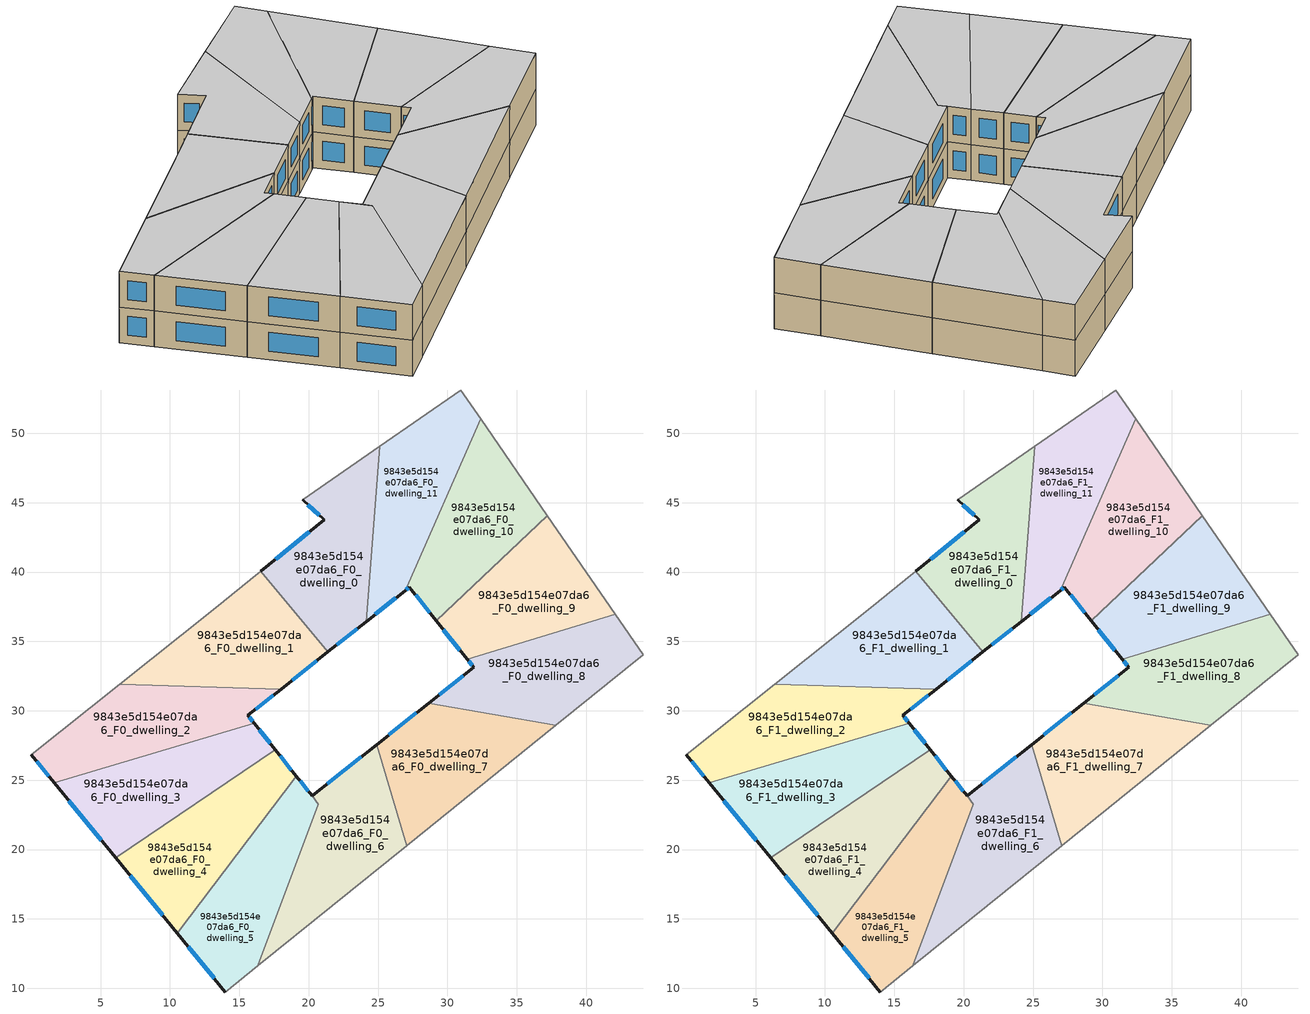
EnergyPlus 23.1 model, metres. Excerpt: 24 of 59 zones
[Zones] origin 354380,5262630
9843e5d154e07da6_F0_dwelling_0
 floor ground (EU_floor_Construction): 25.12,49.05 24.15,36.43 21.39,34.24 16.55,40.06 21.11,43.76 19.57,45.2 z0
 wall outside (EU_wall_Construction): 21.39,34.24 24.15,36.43 / 19.57,45.2 21.11,43.76 16.55,40.06 z0:3
 wall to 9843e5d154e07da6_F0_dwelling_11 (EU_wall_Construction): 24.15,36.43 25.12,49.05 z0:3
 wall to 9843e5d154e07da6_F0_dwelling_1 (EU_wall_Construction): 16.55,40.06 21.39,34.24 z0:3
 wall adiabatic (EU_wall_Construction): 25.12,49.05 19.57,45.2 z0:3
 window (EU_Window_Construction): 22.03,34.76 23.5,35.92 / 20.04,42.89 17.62,40.93 / 19.93,44.86 20.75,44.1 z0.7:2.3
9843e5d154e07da6_F0_dwelling_1
 floor ground (EU_floor_Construction): 16.55,40.06 21.39,34.24 18.01,31.56 6.39,31.91 13.11,37.27 z0
 wall outside (EU_wall_Construction): 18.01,31.56 21.39,34.24 z0:3
 wall to 9843e5d154e07da6_F0_dwelling_2 (EU_wall_Construction): 6.39,31.91 18.01,31.56 z0:3
 wall adiabatic (EU_wall_Construction): 16.55,40.06 13.11,37.27 6.39,31.91 z0:3
 window (EU_Window_Construction): 18.8,32.19 20.59,33.61 z0.7:2.3
9843e5d154e07da6_F0_dwelling_10
 floor ground (EU_floor_Construction): 32.4,51.04 37.21,44.05 29.2,36.51 27.27,38.91 26.96,38.66 z0
 wall outside (EU_wall_Construction): 26.96,38.66 27.27,38.91 29.2,36.51 z0:3
 wall to 9843e5d154e07da6_F0_dwelling_11 (EU_wall_Construction): 32.4,51.04 26.96,38.66 z0:3
 wall adiabatic (EU_wall_Construction): 37.21,44.05 32.4,51.04 z0:3
 wall to 9843e5d154e07da6_F0_dwelling_9 (EU_wall_Construction): 29.2,36.51 37.21,44.05 z0:3
 window (EU_Window_Construction): 27.72,38.35 28.74,37.07 / 27.03,38.72 27.2,38.85 z0.7:2.3
9843e5d154e07da6_F0_dwelling_11
 floor ground (EU_floor_Construction): 30.97,53.12 32.4,51.04 26.96,38.66 24.15,36.43 25.12,49.05 z0
 wall outside (EU_wall_Construction): 24.15,36.43 26.96,38.66 z0:3
 wall adiabatic (EU_wall_Construction): 32.4,51.04 30.97,53.12 25.12,49.05 z0:3
 window (EU_Window_Construction): 24.81,36.96 26.3,38.14 z0.7:2.3
9843e5d154e07da6_F0_dwelling_2
 floor ground (EU_floor_Construction): 18.01,31.56 15.61,29.66 16.07,29.09 1.67,24.8 0.01,26.83 6.39,31.91 z0
 wall outside (EU_wall_Construction): 16.07,29.09 15.61,29.66 18.01,31.56 / 0.01,26.83 1.67,24.8 z0:3
 wall to 9843e5d154e07da6_F0_dwelling_3 (EU_wall_Construction): 1.67,24.8 16.07,29.09 z0:3
 wall adiabatic (EU_wall_Construction): 6.39,31.91 0.01,26.83 z0:3
 window (EU_Window_Construction): 16.18,30.11 17.45,31.12 / 15.96,29.23 15.72,29.53 / 0.4,26.35 1.28,25.28 z0.7:2.3
9843e5d154e07da6_F0_dwelling_3
 floor ground (EU_floor_Construction): 16.07,29.09 17.59,27.2 6.1,19.39 1.67,24.8 z0
 wall outside (EU_wall_Construction): 17.59,27.2 16.07,29.09 / 1.67,24.8 6.1,19.39 z0:3
 wall to 9843e5d154e07da6_F0_dwelling_4 (EU_wall_Construction): 6.1,19.39 17.59,27.2 z0:3
 window (EU_Window_Construction): 17.23,27.64 16.42,28.65 / 2.71,23.53 5.06,20.66 z0.7:2.3
9843e5d154e07da6_F0_dwelling_4
 floor ground (EU_floor_Construction): 17.59,27.2 19.12,25.28 10.53,13.97 6.1,19.39 z0
 wall outside (EU_wall_Construction): 19.12,25.28 17.59,27.2 / 6.1,19.39 10.53,13.97 z0:3
 wall to 9843e5d154e07da6_F0_dwelling_5 (EU_wall_Construction): 10.53,13.97 19.12,25.28 z0:3
 window (EU_Window_Construction): 18.76,25.73 17.94,26.75 / 7.14,18.12 9.48,15.24 z0.7:2.3
9843e5d154e07da6_F0_dwelling_5
 floor ground (EU_floor_Construction): 19.12,25.28 20.71,23.28 16.32,11.61 14,9.73 10.53,13.97 z0
 wall outside (EU_wall_Construction): 10.53,13.97 14,9.73 / 20.25,23.86 19.12,25.28 z0:3
 wall adiabatic (EU_wall_Construction): 14,9.73 16.32,11.61 z0:3
 wall to 9843e5d154e07da6_F0_dwelling_6 (EU_wall_Construction): 16.32,11.61 20.71,23.28 20.25,23.86 z0:3
 window (EU_Window_Construction): 11.34,12.98 13.18,10.73 / 19.98,24.19 19.38,24.95 z0.7:2.3
9843e5d154e07da6_F0_dwelling_6
 floor ground (EU_floor_Construction): 24.9,27.56 27.06,20.27 16.32,11.61 20.71,23.28 20.25,23.86 z0
 wall outside (EU_wall_Construction): 24.9,27.56 20.25,23.86 z0:3
 wall to 9843e5d154e07da6_F0_dwelling_7 (EU_wall_Construction): 27.06,20.27 24.9,27.56 z0:3
 wall adiabatic (EU_wall_Construction): 16.32,11.61 27.06,20.27 z0:3
 window (EU_Window_Construction): 23.8,26.69 21.34,24.73 z0.7:2.3
9843e5d154e07da6_F0_dwelling_7
 floor ground (EU_floor_Construction): 37.83,28.95 27.06,20.27 24.9,27.56 28.65,30.54 z0
 wall outside (EU_wall_Construction): 28.65,30.54 24.9,27.56 z0:3
 wall to 9843e5d154e07da6_F0_dwelling_8 (EU_wall_Construction): 37.83,28.95 28.65,30.54 z0:3
 wall adiabatic (EU_wall_Construction): 27.06,20.27 37.83,28.95 z0:3
 window (EU_Window_Construction): 27.77,29.84 25.78,28.26 z0.7:2.3
9843e5d154e07da6_F0_dwelling_8
 floor ground (EU_floor_Construction): 42.09,36.96 44.11,34.02 37.83,28.95 28.65,30.54 31.9,33.12 31.43,33.72 z0
 wall outside (EU_wall_Construction): 31.43,33.72 31.9,33.12 28.65,30.54 z0:3
 wall to 9843e5d154e07da6_F0_dwelling_9 (EU_wall_Construction): 42.09,36.96 31.43,33.72 z0:3
 wall adiabatic (EU_wall_Construction): 37.83,28.95 44.11,34.02 42.09,36.96 z0:3
 window (EU_Window_Construction): 31.14,32.52 29.42,31.15 / 31.54,33.58 31.79,33.26 z0.7:2.3
9843e5d154e07da6_F0_dwelling_9
 floor ground (EU_floor_Construction): 37.21,44.05 42.09,36.96 31.43,33.72 29.2,36.51 z0
 wall outside (EU_wall_Construction): 29.2,36.51 31.43,33.72 z0:3
 wall adiabatic (EU_wall_Construction): 42.09,36.96 37.21,44.05 z0:3
 window (EU_Window_Construction): 29.72,35.85 30.9,34.37 z0.7:2.3
9843e5d154e07da6_F1_dwelling_0
 floor to 9843e5d154e07da6_F0_dwelling_0 (EU_floor_Construction): 25.12,49.05 24.15,36.43 21.39,34.24 16.55,40.06 21.11,43.76 19.57,45.2 z3
 wall outside (EU_wall_Construction): 21.39,34.24 24.15,36.43 / 19.57,45.2 21.11,43.76 16.55,40.06 z3:6
 wall to 9843e5d154e07da6_F1_dwelling_11 (EU_wall_Construction): 24.15,36.43 25.12,49.05 z3:6
 wall to 9843e5d154e07da6_F1_dwelling_1 (EU_wall_Construction): 16.55,40.06 21.39,34.24 z3:6
 wall adiabatic (EU_wall_Construction): 25.12,49.05 19.57,45.2 z3:6
 window (EU_Window_Construction): 22.03,34.76 23.5,35.92 / 20.04,42.89 17.62,40.93 / 19.93,44.86 20.75,44.1 z3.7:5.3
 ceiling to 9843e5d154e07da6_F2_dwelling_0 (EU_floor_Construction): 24.15,36.43 25.12,49.05 19.57,45.2 21.11,43.76 16.55,40.06 21.39,34.24 z6
9843e5d154e07da6_F1_dwelling_1
 floor to 9843e5d154e07da6_F0_dwelling_1 (EU_floor_Construction): 16.55,40.06 21.39,34.24 18.01,31.56 6.39,31.91 13.11,37.27 z3
 wall outside (EU_wall_Construction): 18.01,31.56 21.39,34.24 z3:6
 wall to 9843e5d154e07da6_F1_dwelling_2 (EU_wall_Construction): 6.39,31.91 18.01,31.56 z3:6
 wall adiabatic (EU_wall_Construction): 16.55,40.06 13.11,37.27 6.39,31.91 z3:6
 window (EU_Window_Construction): 18.8,32.19 20.59,33.61 z3.7:5.3
 ceiling to 9843e5d154e07da6_F2_dwelling_1 (EU_floor_Construction): 21.39,34.24 16.55,40.06 13.11,37.27 6.39,31.91 18.01,31.56 z6
9843e5d154e07da6_F1_dwelling_10
 floor to 9843e5d154e07da6_F0_dwelling_10 (EU_floor_Construction): 32.4,51.04 37.21,44.05 29.2,36.51 27.27,38.91 26.96,38.66 z3
 wall outside (EU_wall_Construction): 26.96,38.66 27.27,38.91 29.2,36.51 z3:6
 wall to 9843e5d154e07da6_F1_dwelling_11 (EU_wall_Construction): 32.4,51.04 26.96,38.66 z3:6
 wall adiabatic (EU_wall_Construction): 37.21,44.05 32.4,51.04 z3:6
 wall to 9843e5d154e07da6_F1_dwelling_9 (EU_wall_Construction): 29.2,36.51 37.21,44.05 z3:6
 window (EU_Window_Construction): 27.72,38.35 28.74,37.07 / 27.03,38.72 27.2,38.85 z3.7:5.3
 ceiling to 9843e5d154e07da6_F2_dwelling_10 (EU_floor_Construction): 37.21,44.05 32.4,51.04 26.96,38.66 27.27,38.91 29.2,36.51 z6
9843e5d154e07da6_F1_dwelling_11
 floor to 9843e5d154e07da6_F0_dwelling_11 (EU_floor_Construction): 30.97,53.12 32.4,51.04 26.96,38.66 24.15,36.43 25.12,49.05 z3
 wall outside (EU_wall_Construction): 24.15,36.43 26.96,38.66 z3:6
 wall adiabatic (EU_wall_Construction): 32.4,51.04 30.97,53.12 25.12,49.05 z3:6
 window (EU_Window_Construction): 24.81,36.96 26.3,38.14 z3.7:5.3
 ceiling to 9843e5d154e07da6_F2_dwelling_11 (EU_floor_Construction): 26.96,38.66 32.4,51.04 30.97,53.12 25.12,49.05 24.15,36.43 z6
9843e5d154e07da6_F1_dwelling_2
 floor to 9843e5d154e07da6_F0_dwelling_2 (EU_floor_Construction): 18.01,31.56 15.61,29.66 16.07,29.09 1.67,24.8 0.01,26.83 6.39,31.91 z3
 wall outside (EU_wall_Construction): 16.07,29.09 15.61,29.66 18.01,31.56 / 0.01,26.83 1.67,24.8 z3:6
 wall to 9843e5d154e07da6_F1_dwelling_3 (EU_wall_Construction): 1.67,24.8 16.07,29.09 z3:6
 wall adiabatic (EU_wall_Construction): 6.39,31.91 0.01,26.83 z3:6
 window (EU_Window_Construction): 16.18,30.11 17.45,31.12 / 15.96,29.23 15.72,29.53 / 0.4,26.35 1.28,25.28 z3.7:5.3
 ceiling to 9843e5d154e07da6_F2_dwelling_2 (EU_floor_Construction): 16.07,29.09 15.61,29.66 18.01,31.56 6.39,31.91 0.01,26.83 1.67,24.8 z6
9843e5d154e07da6_F1_dwelling_3
 floor to 9843e5d154e07da6_F0_dwelling_3 (EU_floor_Construction): 16.07,29.09 17.59,27.2 6.1,19.39 1.67,24.8 z3
 wall outside (EU_wall_Construction): 17.59,27.2 16.07,29.09 / 1.67,24.8 6.1,19.39 z3:6
 wall to 9843e5d154e07da6_F1_dwelling_4 (EU_wall_Construction): 6.1,19.39 17.59,27.2 z3:6
 window (EU_Window_Construction): 17.23,27.64 16.42,28.65 / 2.71,23.53 5.06,20.66 z3.7:5.3
 ceiling to 9843e5d154e07da6_F2_dwelling_3 (EU_floor_Construction): 17.59,27.2 16.07,29.09 1.67,24.8 6.1,19.39 z6
9843e5d154e07da6_F1_dwelling_4
 floor to 9843e5d154e07da6_F0_dwelling_4 (EU_floor_Construction): 17.59,27.2 19.12,25.28 10.53,13.97 6.1,19.39 z3
 wall outside (EU_wall_Construction): 19.12,25.28 17.59,27.2 / 6.1,19.39 10.53,13.97 z3:6
 wall to 9843e5d154e07da6_F1_dwelling_5 (EU_wall_Construction): 10.53,13.97 19.12,25.28 z3:6
 window (EU_Window_Construction): 18.76,25.73 17.94,26.75 / 7.14,18.12 9.48,15.24 z3.7:5.3
 ceiling to 9843e5d154e07da6_F2_dwelling_4 (EU_floor_Construction): 10.53,13.97 19.12,25.28 17.59,27.2 6.1,19.39 z6
9843e5d154e07da6_F1_dwelling_5
 floor to 9843e5d154e07da6_F0_dwelling_5 (EU_floor_Construction): 19.12,25.28 20.71,23.28 16.32,11.61 14,9.73 10.53,13.97 z3
 wall outside (EU_wall_Construction): 10.53,13.97 14,9.73 / 20.25,23.86 19.12,25.28 z3:6
 wall adiabatic (EU_wall_Construction): 14,9.73 16.32,11.61 z3:6
 wall to 9843e5d154e07da6_F1_dwelling_6 (EU_wall_Construction): 16.32,11.61 20.71,23.28 20.25,23.86 z3:6
 window (EU_Window_Construction): 11.34,12.98 13.18,10.73 / 19.98,24.19 19.38,24.95 z3.7:5.3
 ceiling to 9843e5d154e07da6_F2_dwelling_5 (EU_floor_Construction): 16.32,11.61 20.71,23.28 19.12,25.28 10.53,13.97 14,9.73 z6
9843e5d154e07da6_F1_dwelling_6
 floor to 9843e5d154e07da6_F0_dwelling_6 (EU_floor_Construction): 24.9,27.56 27.06,20.27 16.32,11.61 20.71,23.28 20.25,23.86 z3
 wall outside (EU_wall_Construction): 24.9,27.56 20.25,23.86 z3:6
 wall to 9843e5d154e07da6_F1_dwelling_7 (EU_wall_Construction): 27.06,20.27 24.9,27.56 z3:6
 wall adiabatic (EU_wall_Construction): 16.32,11.61 27.06,20.27 z3:6
 window (EU_Window_Construction): 23.8,26.69 21.34,24.73 z3.7:5.3
 ceiling to 9843e5d154e07da6_F2_dwelling_6 (EU_floor_Construction): 27.06,20.27 24.9,27.56 20.25,23.86 20.71,23.28 16.32,11.61 z6
9843e5d154e07da6_F1_dwelling_7
 floor to 9843e5d154e07da6_F0_dwelling_7 (EU_floor_Construction): 37.83,28.95 27.06,20.27 24.9,27.56 28.65,30.54 z3
 wall outside (EU_wall_Construction): 28.65,30.54 24.9,27.56 z3:6
 wall to 9843e5d154e07da6_F1_dwelling_8 (EU_wall_Construction): 37.83,28.95 28.65,30.54 z3:6
 wall adiabatic (EU_wall_Construction): 27.06,20.27 37.83,28.95 z3:6
 window (EU_Window_Construction): 27.77,29.84 25.78,28.26 z3.7:5.3
 ceiling to 9843e5d154e07da6_F2_dwelling_7 (EU_floor_Construction): 37.83,28.95 28.65,30.54 24.9,27.56 27.06,20.27 z6
9843e5d154e07da6_F1_dwelling_8
 floor to 9843e5d154e07da6_F0_dwelling_8 (EU_floor_Construction): 42.09,36.96 44.11,34.02 37.83,28.95 28.65,30.54 31.9,33.12 31.43,33.72 z3
 wall outside (EU_wall_Construction): 31.43,33.72 31.9,33.12 28.65,30.54 z3:6
 wall to 9843e5d154e07da6_F1_dwelling_9 (EU_wall_Construction): 42.09,36.96 31.43,33.72 z3:6
 wall adiabatic (EU_wall_Construction): 37.83,28.95 44.11,34.02 42.09,36.96 z3:6
 window (EU_Window_Construction): 31.14,32.52 29.42,31.15 / 31.54,33.58 31.79,33.26 z3.7:5.3
 ceiling to 9843e5d154e07da6_F2_dwelling_8 (EU_floor_Construction): 44.11,34.02 42.09,36.96 31.43,33.72 31.9,33.12 28.65,30.54 37.83,28.95 z6
9843e5d154e07da6_F1_dwelling_9
 floor to 9843e5d154e07da6_F0_dwelling_9 (EU_floor_Construction): 37.21,44.05 42.09,36.96 31.43,33.72 29.2,36.51 z3
 wall outside (EU_wall_Construction): 29.2,36.51 31.43,33.72 z3:6
 wall adiabatic (EU_wall_Construction): 42.09,36.96 37.21,44.05 z3:6
 window (EU_Window_Construction): 29.72,35.85 30.9,34.37 z3.7:5.3
 ceiling to 9843e5d154e07da6_F2_dwelling_9 (EU_floor_Construction): 42.09,36.96 37.21,44.05 29.2,36.51 31.43,33.72 z6
[Building]
EU S2 Campaign: North Axis=0; Terrain=City; Solar Distribution=FullExterior
[Site:Location]
Budapest.Ferenc.Liszt.Intl.AP: Latitude=47.437; Longitude=19.256; Time Zone=1; Elevation=185
[SizingPeriod:WeatherFileDays]
AnnualSizingPeriod: Begin Month=1; Begin Day of Month=1; End Month=12; End Day of Month=31; Day of Week for Start Day=Monday; Use Weather File Daylight Saving Period=No; Use Weather File Rain and Snow Indicators=No
[MATERIAL]
EU_InternalMass_Material: Roughness=MediumRough; Thickness=0.1; Conductivity=1; Density=1800; Specific Heat=900; Thermal Absorptance=0.9; Solar Absorptance=0.7; Visible Absorptance=0.7
[MATERIAL:NOMASS] Roughness=MediumRough; Thermal Absorptance=0.9; Solar Absorptance=0.7; Visible Absorptance=0.7
Name | Thermal Resistance
EU_wall_NoMass | 0.832559
EU_floor_NoMass | 0.872794
[WINDOWMATERIAL:SIMPLEGLAZINGSYSTEM]
EU_Window_SimpleGlazing: UFactor=2.79869; Solar Heat Gain Coefficient=0.75; Visible Transmittance=0.75
[CONSTRUCTION]
EU_wall_Construction: EU_wall_NoMass
EU_floor_Construction: EU_floor_NoMass
EU_Window_Construction: EU_Window_SimpleGlazing
EU_InternalMass_Construction: EU_InternalMass_Material
[ZONE] Type=1; Multiplier=1; Ceiling Height=autocalculate; Floor Area=autocalculate; Part of Total Floor Area=Yes
Name | Volume
9843e5d154e07da6_F0_dwelling_0; 9843e5d154e07da6_F1_dwelling_0 | 195.883
9843e5d154e07da6_F0_dwelling_1; 9843e5d154e07da6_F1_dwelling_1 | 195.905
9843e5d154e07da6_F0_dwelling_10; 9843e5d154e07da6_F1_dwelling_10; 9843e5d154e07da6_F0_dwelling_9; 9843e5d154e07da6_F1_dwelling_9 | 195.876
9843e5d154e07da6_F0_dwelling_11; 9843e5d154e07da6_F1_dwelling_11 | 195.863
9843e5d154e07da6_F0_dwelling_2; 9843e5d154e07da6_F1_dwelling_2 | 195.862
9843e5d154e07da6_F0_dwelling_3; 9843e5d154e07da6_F1_dwelling_3 | 195.915
9843e5d154e07da6_F0_dwelling_4; 9843e5d154e07da6_F1_dwelling_4 | 195.86
9843e5d154e07da6_F0_dwelling_5; 9843e5d154e07da6_F1_dwelling_5 | 194.479
9843e5d154e07da6_F0_dwelling_6; 9843e5d154e07da6_F1_dwelling_6 | 197.288
9843e5d154e07da6_F0_dwelling_7; 9843e5d154e07da6_F1_dwelling_7 | 195.909
9843e5d154e07da6_F0_dwelling_8; 9843e5d154e07da6_F1_dwelling_8 | 195.891
[INTERNALMASS] Construction=EU_InternalMass_Construction
Name | Zone or ZoneList | Surface Area
9843e5d154e07da6_F0_dwelling_0_EU_InternalMass | 9843e5d154e07da6_F0_dwelling_0 | 65.2944
9843e5d154e07da6_F0_dwelling_1_EU_InternalMass | 9843e5d154e07da6_F0_dwelling_1 | 65.3015
9843e5d154e07da6_F0_dwelling_2_EU_InternalMass | 9843e5d154e07da6_F0_dwelling_2 | 65.2873
9843e5d154e07da6_F0_dwelling_3_EU_InternalMass | 9843e5d154e07da6_F0_dwelling_3 | 65.3051
9843e5d154e07da6_F0_dwelling_4_EU_InternalMass | 9843e5d154e07da6_F0_dwelling_4 | 65.2865
9843e5d154e07da6_F0_dwelling_5_EU_InternalMass | 9843e5d154e07da6_F0_dwelling_5 | 64.8325
9843e5d154e07da6_F0_dwelling_6_EU_InternalMass | 9843e5d154e07da6_F0_dwelling_6 | 65.7635
9843e5d154e07da6_F0_dwelling_7_EU_InternalMass | 9843e5d154e07da6_F0_dwelling_7 | 65.303
9843e5d154e07da6_F0_dwelling_8_EU_InternalMass | 9843e5d154e07da6_F0_dwelling_8 | 65.2969
9843e5d154e07da6_F0_dwelling_9_EU_InternalMass | 9843e5d154e07da6_F0_dwelling_9 | 65.2919
9843e5d154e07da6_F0_dwelling_10_EU_InternalMass | 9843e5d154e07da6_F0_dwelling_10 | 65.2919
9843e5d154e07da6_F0_dwelling_11_EU_InternalMass | 9843e5d154e07da6_F0_dwelling_11 | 65.2875
9843e5d154e07da6_F1_dwelling_0_EU_InternalMass | 9843e5d154e07da6_F1_dwelling_0 | 65.2944
9843e5d154e07da6_F1_dwelling_1_EU_InternalMass | 9843e5d154e07da6_F1_dwelling_1 | 65.3015
9843e5d154e07da6_F1_dwelling_2_EU_InternalMass | 9843e5d154e07da6_F1_dwelling_2 | 65.2873
9843e5d154e07da6_F1_dwelling_3_EU_InternalMass | 9843e5d154e07da6_F1_dwelling_3 | 65.3051
9843e5d154e07da6_F1_dwelling_4_EU_InternalMass | 9843e5d154e07da6_F1_dwelling_4 | 65.2865
9843e5d154e07da6_F1_dwelling_5_EU_InternalMass | 9843e5d154e07da6_F1_dwelling_5 | 64.8325
9843e5d154e07da6_F1_dwelling_6_EU_InternalMass | 9843e5d154e07da6_F1_dwelling_6 | 65.7635
9843e5d154e07da6_F1_dwelling_7_EU_InternalMass | 9843e5d154e07da6_F1_dwelling_7 | 65.303
9843e5d154e07da6_F1_dwelling_8_EU_InternalMass | 9843e5d154e07da6_F1_dwelling_8 | 65.2969
9843e5d154e07da6_F1_dwelling_9_EU_InternalMass | 9843e5d154e07da6_F1_dwelling_9 | 65.2919
9843e5d154e07da6_F1_dwelling_10_EU_InternalMass | 9843e5d154e07da6_F1_dwelling_10 | 65.2919
9843e5d154e07da6_F1_dwelling_11_EU_InternalMass | 9843e5d154e07da6_F1_dwelling_11 | 65.2875
[OTHEREQUIPMENT] Fuel Type=Electricity; Design Level Calculation Method=Watts/Area; Power per Zone Floor Area=1; Fraction Latent=0; Fraction Radiant=0; Fraction Lost=0; Carbon Dioxide Generation Rate=0; EndUse Subcategory=EU_Step8_InternalGains
Name | Zone or ZoneList or Space or SpaceList | Schedule
EU_Step8_InternalGain_9843e5d154e07da6_F0_dwelling_0_f000 | 9843e5d154e07da6_F0_dwelling_0 | EU_Step8_GainSchedule_9843e5d154e07da6_F0_dwelling_0_f000
EU_Step8_InternalGain_9843e5d154e07da6_F0_dwelling_1_f000 | 9843e5d154e07da6_F0_dwelling_1 | EU_Step8_GainSchedule_9843e5d154e07da6_F0_dwelling_1_f000
EU_Step8_InternalGain_9843e5d154e07da6_F0_dwelling_2_f000 | 9843e5d154e07da6_F0_dwelling_2 | EU_Step8_GainSchedule_9843e5d154e07da6_F0_dwelling_2_f000
EU_Step8_InternalGain_9843e5d154e07da6_F0_dwelling_3_f000 | 9843e5d154e07da6_F0_dwelling_3 | EU_Step8_GainSchedule_9843e5d154e07da6_F0_dwelling_3_f000
EU_Step8_InternalGain_9843e5d154e07da6_F0_dwelling_4_f000 | 9843e5d154e07da6_F0_dwelling_4 | EU_Step8_GainSchedule_9843e5d154e07da6_F0_dwelling_4_f000
EU_Step8_InternalGain_9843e5d154e07da6_F0_dwelling_5_f000 | 9843e5d154e07da6_F0_dwelling_5 | EU_Step8_GainSchedule_9843e5d154e07da6_F0_dwelling_5_f000
EU_Step8_InternalGain_9843e5d154e07da6_F0_dwelling_6_f000 | 9843e5d154e07da6_F0_dwelling_6 | EU_Step8_GainSchedule_9843e5d154e07da6_F0_dwelling_6_f000
EU_Step8_InternalGain_9843e5d154e07da6_F0_dwelling_7_f000 | 9843e5d154e07da6_F0_dwelling_7 | EU_Step8_GainSchedule_9843e5d154e07da6_F0_dwelling_7_f000
EU_Step8_InternalGain_9843e5d154e07da6_F0_dwelling_8_f000 | 9843e5d154e07da6_F0_dwelling_8 | EU_Step8_GainSchedule_9843e5d154e07da6_F0_dwelling_8_f000
EU_Step8_InternalGain_9843e5d154e07da6_F0_dwelling_9_f000 | 9843e5d154e07da6_F0_dwelling_9 | EU_Step8_GainSchedule_9843e5d154e07da6_F0_dwelling_9_f000
EU_Step8_InternalGain_9843e5d154e07da6_F0_dwelling_10_f000 | 9843e5d154e07da6_F0_dwelling_10 | EU_Step8_GainSchedule_9843e5d154e07da6_F0_dwelling_10_f000
EU_Step8_InternalGain_9843e5d154e07da6_F0_dwelling_11_f000 | 9843e5d154e07da6_F0_dwelling_11 | EU_Step8_GainSchedule_9843e5d154e07da6_F0_dwelling_11_f000
EU_Step8_InternalGain_9843e5d154e07da6_F1_dwelling_0_f000 | 9843e5d154e07da6_F1_dwelling_0 | EU_Step8_GainSchedule_9843e5d154e07da6_F1_dwelling_0_f000
EU_Step8_InternalGain_9843e5d154e07da6_F1_dwelling_1_f000 | 9843e5d154e07da6_F1_dwelling_1 | EU_Step8_GainSchedule_9843e5d154e07da6_F1_dwelling_1_f000
EU_Step8_InternalGain_9843e5d154e07da6_F1_dwelling_2_f000 | 9843e5d154e07da6_F1_dwelling_2 | EU_Step8_GainSchedule_9843e5d154e07da6_F1_dwelling_2_f000
EU_Step8_InternalGain_9843e5d154e07da6_F1_dwelling_3_f000 | 9843e5d154e07da6_F1_dwelling_3 | EU_Step8_GainSchedule_9843e5d154e07da6_F1_dwelling_3_f000
EU_Step8_InternalGain_9843e5d154e07da6_F1_dwelling_4_f000 | 9843e5d154e07da6_F1_dwelling_4 | EU_Step8_GainSchedule_9843e5d154e07da6_F1_dwelling_4_f000
EU_Step8_InternalGain_9843e5d154e07da6_F1_dwelling_5_f000 | 9843e5d154e07da6_F1_dwelling_5 | EU_Step8_GainSchedule_9843e5d154e07da6_F1_dwelling_5_f000
EU_Step8_InternalGain_9843e5d154e07da6_F1_dwelling_6_f000 | 9843e5d154e07da6_F1_dwelling_6 | EU_Step8_GainSchedule_9843e5d154e07da6_F1_dwelling_6_f000
EU_Step8_InternalGain_9843e5d154e07da6_F1_dwelling_7_f000 | 9843e5d154e07da6_F1_dwelling_7 | EU_Step8_GainSchedule_9843e5d154e07da6_F1_dwelling_7_f000
EU_Step8_InternalGain_9843e5d154e07da6_F1_dwelling_8_f000 | 9843e5d154e07da6_F1_dwelling_8 | EU_Step8_GainSchedule_9843e5d154e07da6_F1_dwelling_8_f000
EU_Step8_InternalGain_9843e5d154e07da6_F1_dwelling_9_f000 | 9843e5d154e07da6_F1_dwelling_9 | EU_Step8_GainSchedule_9843e5d154e07da6_F1_dwelling_9_f000
EU_Step8_InternalGain_9843e5d154e07da6_F1_dwelling_10_f000 | 9843e5d154e07da6_F1_dwelling_10 | EU_Step8_GainSchedule_9843e5d154e07da6_F1_dwelling_10_f000
EU_Step8_InternalGain_9843e5d154e07da6_F1_dwelling_11_f000 | 9843e5d154e07da6_F1_dwelling_11 | EU_Step8_GainSchedule_9843e5d154e07da6_F1_dwelling_11_f000
[ZONEVENTILATION:DESIGNFLOWRATE] Schedule=EU_AlwaysOn; Design Flow Rate Calculation Method=AirChanges/Hour; Air Changes per Hour=0.475469; Ventilation Type=Natural; Fan Pressure Rise=0; Fan Total Efficiency=1; Constant Term Coefficient=1; Temperature Term Coefficient=0; Velocity Term Coefficient=0; Velocity Squared Term Coefficient=0; Minimum Indoor Temperature=-100; Maximum Indoor Temperature=100; Delta Temperature=-100; Minimum Outdoor Temperature=-100; Maximum Outdoor Temperature=100; Maximum Wind Speed=40
Name | Zone or ZoneList or Space or SpaceList
EU_ConstantAir_9843e5d154e07da6_F0_dwelling_0 | 9843e5d154e07da6_F0_dwelling_0
EU_ConstantAir_9843e5d154e07da6_F0_dwelling_1 | 9843e5d154e07da6_F0_dwelling_1
EU_ConstantAir_9843e5d154e07da6_F0_dwelling_2 | 9843e5d154e07da6_F0_dwelling_2
EU_ConstantAir_9843e5d154e07da6_F0_dwelling_3 | 9843e5d154e07da6_F0_dwelling_3
EU_ConstantAir_9843e5d154e07da6_F0_dwelling_4 | 9843e5d154e07da6_F0_dwelling_4
EU_ConstantAir_9843e5d154e07da6_F0_dwelling_5 | 9843e5d154e07da6_F0_dwelling_5
EU_ConstantAir_9843e5d154e07da6_F0_dwelling_6 | 9843e5d154e07da6_F0_dwelling_6
EU_ConstantAir_9843e5d154e07da6_F0_dwelling_7 | 9843e5d154e07da6_F0_dwelling_7
EU_ConstantAir_9843e5d154e07da6_F0_dwelling_8 | 9843e5d154e07da6_F0_dwelling_8
EU_ConstantAir_9843e5d154e07da6_F0_dwelling_9 | 9843e5d154e07da6_F0_dwelling_9
EU_ConstantAir_9843e5d154e07da6_F0_dwelling_10 | 9843e5d154e07da6_F0_dwelling_10
EU_ConstantAir_9843e5d154e07da6_F0_dwelling_11 | 9843e5d154e07da6_F0_dwelling_11
EU_ConstantAir_9843e5d154e07da6_F1_dwelling_0 | 9843e5d154e07da6_F1_dwelling_0
EU_ConstantAir_9843e5d154e07da6_F1_dwelling_1 | 9843e5d154e07da6_F1_dwelling_1
EU_ConstantAir_9843e5d154e07da6_F1_dwelling_2 | 9843e5d154e07da6_F1_dwelling_2
EU_ConstantAir_9843e5d154e07da6_F1_dwelling_3 | 9843e5d154e07da6_F1_dwelling_3
EU_ConstantAir_9843e5d154e07da6_F1_dwelling_4 | 9843e5d154e07da6_F1_dwelling_4
EU_ConstantAir_9843e5d154e07da6_F1_dwelling_5 | 9843e5d154e07da6_F1_dwelling_5
EU_ConstantAir_9843e5d154e07da6_F1_dwelling_6 | 9843e5d154e07da6_F1_dwelling_6
EU_ConstantAir_9843e5d154e07da6_F1_dwelling_7 | 9843e5d154e07da6_F1_dwelling_7
EU_ConstantAir_9843e5d154e07da6_F1_dwelling_8 | 9843e5d154e07da6_F1_dwelling_8
EU_ConstantAir_9843e5d154e07da6_F1_dwelling_9 | 9843e5d154e07da6_F1_dwelling_9
EU_ConstantAir_9843e5d154e07da6_F1_dwelling_10 | 9843e5d154e07da6_F1_dwelling_10
EU_ConstantAir_9843e5d154e07da6_F1_dwelling_11 | 9843e5d154e07da6_F1_dwelling_11
[HVACTEMPLATE:THERMOSTAT] Constant Heating Setpoint=20; Constant Cooling Setpoint=50
EU_HeatOnly_9843e5d154e07da6_F0_dwelling_0; EU_HeatOnly_9843e5d154e07da6_F0_dwelling_1; EU_HeatOnly_9843e5d154e07da6_F0_dwelling_2; EU_HeatOnly_9843e5d154e07da6_F0_dwelling_3; EU_HeatOnly_9843e5d154e07da6_F0_dwelling_4; EU_HeatOnly_9843e5d154e07da6_F0_dwelling_5; EU_HeatOnly_9843e5d154e07da6_F0_dwelling_6; EU_HeatOnly_9843e5d154e07da6_F0_dwelling_7; EU_HeatOnly_9843e5d154e07da6_F0_dwelling_8; EU_HeatOnly_9843e5d154e07da6_F0_dwelling_9; EU_HeatOnly_9843e5d154e07da6_F0_dwelling_10; EU_HeatOnly_9843e5d154e07da6_F0_dwelling_11; EU_HeatOnly_9843e5d154e07da6_F1_dwelling_0; EU_HeatOnly_9843e5d154e07da6_F1_dwelling_1; EU_HeatOnly_9843e5d154e07da6_F1_dwelling_2; EU_HeatOnly_9843e5d154e07da6_F1_dwelling_3; EU_HeatOnly_9843e5d154e07da6_F1_dwelling_4; EU_HeatOnly_9843e5d154e07da6_F1_dwelling_5; EU_HeatOnly_9843e5d154e07da6_F1_dwelling_6; EU_HeatOnly_9843e5d154e07da6_F1_dwelling_7; EU_HeatOnly_9843e5d154e07da6_F1_dwelling_8; EU_HeatOnly_9843e5d154e07da6_F1_dwelling_9; EU_HeatOnly_9843e5d154e07da6_F1_dwelling_10; EU_HeatOnly_9843e5d154e07da6_F1_dwelling_11; EU_HeatOnly_9843e5d154e07da6_F2_dwelling_0; EU_HeatOnly_9843e5d154e07da6_F2_dwelling_1; EU_HeatOnly_9843e5d154e07da6_F2_dwelling_2; EU_HeatOnly_9843e5d154e07da6_F2_dwelling_3; EU_HeatOnly_9843e5d154e07da6_F2_dwelling_4; EU_HeatOnly_9843e5d154e07da6_F2_dwelling_5; EU_HeatOnly_9843e5d154e07da6_F2_dwelling_6; EU_HeatOnly_9843e5d154e07da6_F2_dwelling_7; EU_HeatOnly_9843e5d154e07da6_F2_dwelling_8; EU_HeatOnly_9843e5d154e07da6_F2_dwelling_9; EU_HeatOnly_9843e5d154e07da6_F2_dwelling_10; EU_HeatOnly_9843e5d154e07da6_F2_dwelling_11; EU_HeatOnly_9843e5d154e07da6_F3_dwelling_0; EU_HeatOnly_9843e5d154e07da6_F3_dwelling_1; EU_HeatOnly_9843e5d154e07da6_F3_dwelling_2; EU_HeatOnly_9843e5d154e07da6_F3_dwelling_3; EU_HeatOnly_9843e5d154e07da6_F3_dwelling_4; EU_HeatOnly_9843e5d154e07da6_F3_dwelling_5; EU_HeatOnly_9843e5d154e07da6_F3_dwelling_6; EU_HeatOnly_9843e5d154e07da6_F3_dwelling_7; EU_HeatOnly_9843e5d154e07da6_F3_dwelling_8; EU_HeatOnly_9843e5d154e07da6_F3_dwelling_9; EU_HeatOnly_9843e5d154e07da6_F3_dwelling_10; EU_HeatOnly_9843e5d154e07da6_F3_dwelling_11; EU_HeatOnly_9843e5d154e07da6_F4_dwelling_0; EU_HeatOnly_9843e5d154e07da6_F4_dwelling_1; EU_HeatOnly_9843e5d154e07da6_F4_dwelling_2; EU_HeatOnly_9843e5d154e07da6_F4_dwelling_3; EU_HeatOnly_9843e5d154e07da6_F4_dwelling_4; EU_HeatOnly_9843e5d154e07da6_F4_dwelling_5; EU_HeatOnly_9843e5d154e07da6_F4_dwelling_6; EU_HeatOnly_9843e5d154e07da6_F4_dwelling_7; EU_HeatOnly_9843e5d154e07da6_F4_dwelling_8; EU_HeatOnly_9843e5d154e07da6_F4_dwelling_9; EU_HeatOnly_9843e5d154e07da6_F4_dwelling_10
[HVACTEMPLATE:ZONE:IDEALLOADSAIRSYSTEM] System Availability Schedule=EU_AlwaysOn; Maximum Heating Supply Air Temperature=50; Minimum Cooling Supply Air Temperature=13; Maximum Heating Supply Air Humidity Ratio=0.0156; Minimum Cooling Supply Air Humidity Ratio=0.0077; Heating Limit=NoLimit; Cooling Limit=NoLimit; Heating Availability Schedule=EU_AlwaysOn; Cooling Availability Schedule=EU_CoolingOff; Dehumidification Control Type=ConstantSensibleHeatRatio; Cooling Sensible Heat Ratio=0.7; Dehumidification Setpoint=60; Humidification Control Type=None; Humidification Setpoint=30; Outdoor Air Method=None; Outdoor Air Flow Rate per Person=0.00944; Outdoor Air Flow Rate per Zone Floor Area=0; Outdoor Air Flow Rate per Zone=0; Demand Controlled Ventilation Type=None; Outdoor Air Economizer Type=NoEconomizer; Heat Recovery Type=None; Sensible Heat Recovery Effectiveness=0.7; Latent Heat Recovery Effectiveness=0.65
Name | Template Thermostat
9843e5d154e07da6_F0_dwelling_0 | EU_HeatOnly_9843e5d154e07da6_F0_dwelling_0
9843e5d154e07da6_F0_dwelling_1 | EU_HeatOnly_9843e5d154e07da6_F0_dwelling_1
9843e5d154e07da6_F0_dwelling_2 | EU_HeatOnly_9843e5d154e07da6_F0_dwelling_2
9843e5d154e07da6_F0_dwelling_3 | EU_HeatOnly_9843e5d154e07da6_F0_dwelling_3
9843e5d154e07da6_F0_dwelling_4 | EU_HeatOnly_9843e5d154e07da6_F0_dwelling_4
9843e5d154e07da6_F0_dwelling_5 | EU_HeatOnly_9843e5d154e07da6_F0_dwelling_5
9843e5d154e07da6_F0_dwelling_6 | EU_HeatOnly_9843e5d154e07da6_F0_dwelling_6
9843e5d154e07da6_F0_dwelling_7 | EU_HeatOnly_9843e5d154e07da6_F0_dwelling_7
9843e5d154e07da6_F0_dwelling_8 | EU_HeatOnly_9843e5d154e07da6_F0_dwelling_8
9843e5d154e07da6_F0_dwelling_9 | EU_HeatOnly_9843e5d154e07da6_F0_dwelling_9
9843e5d154e07da6_F0_dwelling_10 | EU_HeatOnly_9843e5d154e07da6_F0_dwelling_10
9843e5d154e07da6_F0_dwelling_11 | EU_HeatOnly_9843e5d154e07da6_F0_dwelling_11
9843e5d154e07da6_F1_dwelling_0 | EU_HeatOnly_9843e5d154e07da6_F1_dwelling_0
9843e5d154e07da6_F1_dwelling_1 | EU_HeatOnly_9843e5d154e07da6_F1_dwelling_1
9843e5d154e07da6_F1_dwelling_2 | EU_HeatOnly_9843e5d154e07da6_F1_dwelling_2
9843e5d154e07da6_F1_dwelling_3 | EU_HeatOnly_9843e5d154e07da6_F1_dwelling_3
9843e5d154e07da6_F1_dwelling_4 | EU_HeatOnly_9843e5d154e07da6_F1_dwelling_4
9843e5d154e07da6_F1_dwelling_5 | EU_HeatOnly_9843e5d154e07da6_F1_dwelling_5
9843e5d154e07da6_F1_dwelling_6 | EU_HeatOnly_9843e5d154e07da6_F1_dwelling_6
9843e5d154e07da6_F1_dwelling_7 | EU_HeatOnly_9843e5d154e07da6_F1_dwelling_7
9843e5d154e07da6_F1_dwelling_8 | EU_HeatOnly_9843e5d154e07da6_F1_dwelling_8
9843e5d154e07da6_F1_dwelling_9 | EU_HeatOnly_9843e5d154e07da6_F1_dwelling_9
9843e5d154e07da6_F1_dwelling_10 | EU_HeatOnly_9843e5d154e07da6_F1_dwelling_10
9843e5d154e07da6_F1_dwelling_11 | EU_HeatOnly_9843e5d154e07da6_F1_dwelling_11
[SIZING:ZONE] Zone Cooling Design Supply Air Temperature Input Method=SupplyAirTemperature; Zone Cooling Design Supply Air Temperature=13; Zone Heating Design Supply Air Temperature Input Method=SupplyAirTemperature; Zone Heating Design Supply Air Temperature=50; Zone Cooling Design Supply Air Humidity Ratio=0.008; Zone Heating Design Supply Air Humidity Ratio=0.008; Cooling Design Air Flow Method=DesignDay; Cooling Design Air Flow Rate=0; Cooling Minimum Air Flow per Zone Floor Area=0.000762; Cooling Minimum Air Flow=0; Cooling Minimum Air Flow Fraction=0.2; Heating Design Air Flow Method=DesignDay; Heating Design Air Flow Rate=0; Heating Maximum Air Flow per Zone Floor Area=0.002032; Heating Maximum Air Flow=0.141576; Heating Maximum Air Flow Fraction=0.3; Account for Dedicated Outdoor Air System=No; Dedicated Outdoor Air System Control Strategy=NeutralSupplyAir; Dedicated Outdoor Air Low Setpoint Temperature for Design=autosize; Dedicated Outdoor Air High Setpoint Temperature for Design=autosize; Zone Load Sizing Method=Sensible Load Only No Latent Load; Zone Latent Cooling Design Supply Air Humidity Ratio Input Method=HumidityRatioDifference; Zone Cooling Design Supply Air Humidity Ratio Difference=0.005; Zone Latent Heating Design Supply Air Humidity Ratio Input Method=HumidityRatioDifference; Zone Humidification Design Supply Air Humidity Ratio Difference=0.005
9843e5d154e07da6_F0_dwelling_0; 9843e5d154e07da6_F0_dwelling_1; 9843e5d154e07da6_F0_dwelling_2; 9843e5d154e07da6_F0_dwelling_3; 9843e5d154e07da6_F0_dwelling_4; 9843e5d154e07da6_F0_dwelling_5; 9843e5d154e07da6_F0_dwelling_6; 9843e5d154e07da6_F0_dwelling_7; 9843e5d154e07da6_F0_dwelling_8; 9843e5d154e07da6_F0_dwelling_9; 9843e5d154e07da6_F0_dwelling_10; 9843e5d154e07da6_F0_dwelling_11; 9843e5d154e07da6_F1_dwelling_0; 9843e5d154e07da6_F1_dwelling_1; 9843e5d154e07da6_F1_dwelling_2; 9843e5d154e07da6_F1_dwelling_3; 9843e5d154e07da6_F1_dwelling_4; 9843e5d154e07da6_F1_dwelling_5; 9843e5d154e07da6_F1_dwelling_6; 9843e5d154e07da6_F1_dwelling_7; 9843e5d154e07da6_F1_dwelling_8; 9843e5d154e07da6_F1_dwelling_9; 9843e5d154e07da6_F1_dwelling_10; 9843e5d154e07da6_F1_dwelling_11
[SCHEDULE:CONSTANT]
Name | Hourly Value
EU_AlwaysOn | 1
EU_CoolingOff | 0
[SCHEDULE:FILE] Column Number=1; Rows to Skip at Top=0; Number of Hours of Data=8760; Column Separator=Comma; Interpolate to Timestep=No; Minutes per Item=60; Adjust Schedule for Daylight Savings=Yes
Name | File
EU_Step8_GainSchedule_9843e5d154e07da6_F0_dwelling_0_f000 | ../../schedules/9843e5d154e07da6/9843e5d154e07da6_F0_dwelling_0_f000_gain.csv
EU_Step8_GainSchedule_9843e5d154e07da6_F0_dwelling_1_f000 | ../../schedules/9843e5d154e07da6/9843e5d154e07da6_F0_dwelling_1_f000_gain.csv
EU_Step8_GainSchedule_9843e5d154e07da6_F0_dwelling_2_f000 | ../../schedules/9843e5d154e07da6/9843e5d154e07da6_F0_dwelling_2_f000_gain.csv
EU_Step8_GainSchedule_9843e5d154e07da6_F0_dwelling_3_f000 | ../../schedules/9843e5d154e07da6/9843e5d154e07da6_F0_dwelling_3_f000_gain.csv
EU_Step8_GainSchedule_9843e5d154e07da6_F0_dwelling_4_f000 | ../../schedules/9843e5d154e07da6/9843e5d154e07da6_F0_dwelling_4_f000_gain.csv
EU_Step8_GainSchedule_9843e5d154e07da6_F0_dwelling_5_f000 | ../../schedules/9843e5d154e07da6/9843e5d154e07da6_F0_dwelling_5_f000_gain.csv
EU_Step8_GainSchedule_9843e5d154e07da6_F0_dwelling_6_f000 | ../../schedules/9843e5d154e07da6/9843e5d154e07da6_F0_dwelling_6_f000_gain.csv
EU_Step8_GainSchedule_9843e5d154e07da6_F0_dwelling_7_f000 | ../../schedules/9843e5d154e07da6/9843e5d154e07da6_F0_dwelling_7_f000_gain.csv
EU_Step8_GainSchedule_9843e5d154e07da6_F0_dwelling_8_f000 | ../../schedules/9843e5d154e07da6/9843e5d154e07da6_F0_dwelling_8_f000_gain.csv
EU_Step8_GainSchedule_9843e5d154e07da6_F0_dwelling_9_f000 | ../../schedules/9843e5d154e07da6/9843e5d154e07da6_F0_dwelling_9_f000_gain.csv
EU_Step8_GainSchedule_9843e5d154e07da6_F0_dwelling_10_f000 | ../../schedules/9843e5d154e07da6/9843e5d154e07da6_F0_dwelling_10_f000_gain.csv
EU_Step8_GainSchedule_9843e5d154e07da6_F0_dwelling_11_f000 | ../../schedules/9843e5d154e07da6/9843e5d154e07da6_F0_dwelling_11_f000_gain.csv
EU_Step8_GainSchedule_9843e5d154e07da6_F1_dwelling_0_f000 | ../../schedules/9843e5d154e07da6/9843e5d154e07da6_F1_dwelling_0_f000_gain.csv
EU_Step8_GainSchedule_9843e5d154e07da6_F1_dwelling_1_f000 | ../../schedules/9843e5d154e07da6/9843e5d154e07da6_F1_dwelling_1_f000_gain.csv
EU_Step8_GainSchedule_9843e5d154e07da6_F1_dwelling_2_f000 | ../../schedules/9843e5d154e07da6/9843e5d154e07da6_F1_dwelling_2_f000_gain.csv
EU_Step8_GainSchedule_9843e5d154e07da6_F1_dwelling_3_f000 | ../../schedules/9843e5d154e07da6/9843e5d154e07da6_F1_dwelling_3_f000_gain.csv
EU_Step8_GainSchedule_9843e5d154e07da6_F1_dwelling_4_f000 | ../../schedules/9843e5d154e07da6/9843e5d154e07da6_F1_dwelling_4_f000_gain.csv
EU_Step8_GainSchedule_9843e5d154e07da6_F1_dwelling_5_f000 | ../../schedules/9843e5d154e07da6/9843e5d154e07da6_F1_dwelling_5_f000_gain.csv
EU_Step8_GainSchedule_9843e5d154e07da6_F1_dwelling_6_f000 | ../../schedules/9843e5d154e07da6/9843e5d154e07da6_F1_dwelling_6_f000_gain.csv
EU_Step8_GainSchedule_9843e5d154e07da6_F1_dwelling_7_f000 | ../../schedules/9843e5d154e07da6/9843e5d154e07da6_F1_dwelling_7_f000_gain.csv
EU_Step8_GainSchedule_9843e5d154e07da6_F1_dwelling_8_f000 | ../../schedules/9843e5d154e07da6/9843e5d154e07da6_F1_dwelling_8_f000_gain.csv
EU_Step8_GainSchedule_9843e5d154e07da6_F1_dwelling_9_f000 | ../../schedules/9843e5d154e07da6/9843e5d154e07da6_F1_dwelling_9_f000_gain.csv
EU_Step8_GainSchedule_9843e5d154e07da6_F1_dwelling_10_f000 | ../../schedules/9843e5d154e07da6/9843e5d154e07da6_F1_dwelling_10_f000_gain.csv
EU_Step8_GainSchedule_9843e5d154e07da6_F1_dwelling_11_f000 | ../../schedules/9843e5d154e07da6/9843e5d154e07da6_F1_dwelling_11_f000_gain.csv
